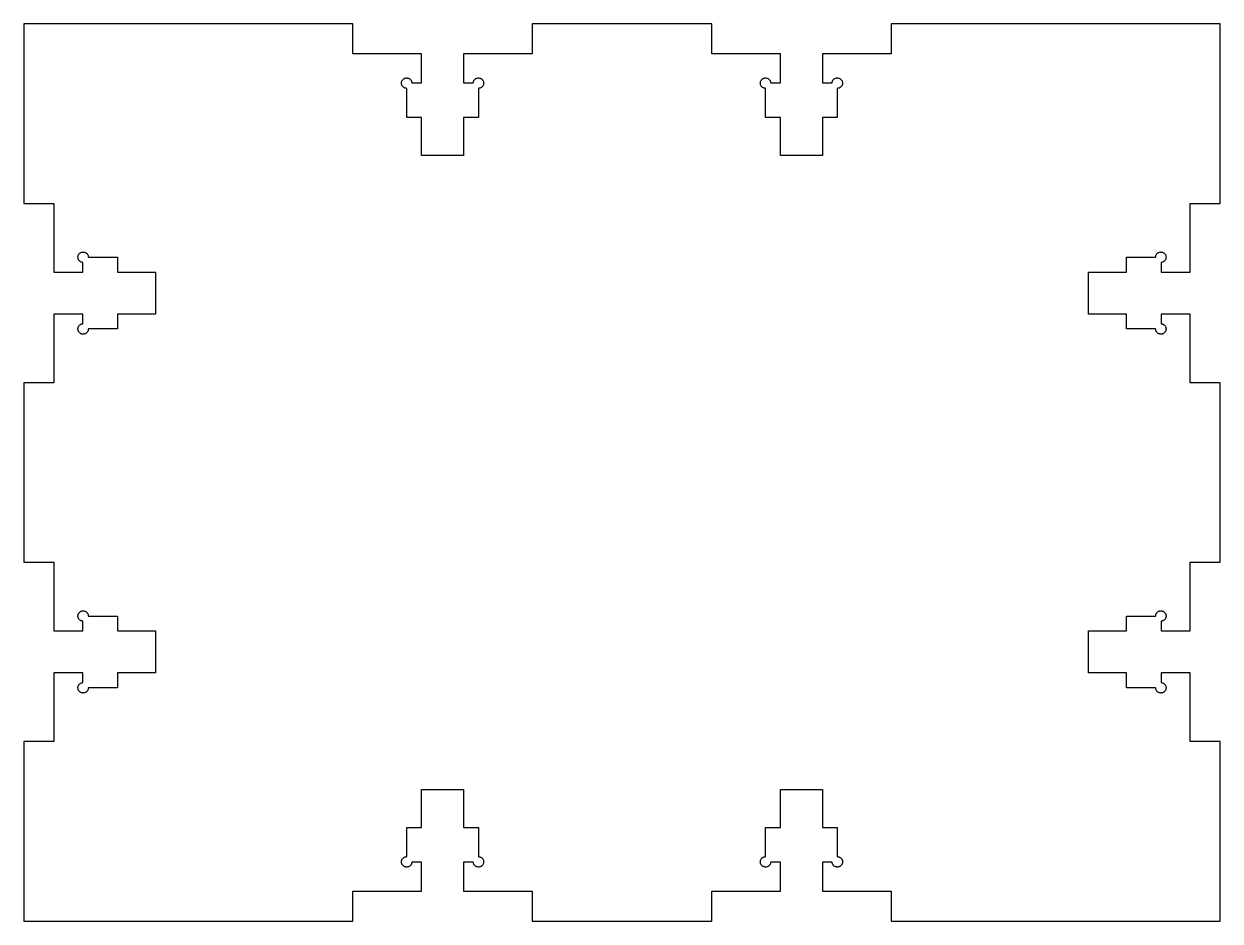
# Model space of a CAD drawing. Header units: metres. Extents: x -50 to 242, y -125 to 39.
# Drawn here: x -50 to 50, y -37.5 to 37.5 of the extents above; entities that cross this region are included whole.
import ezdxf

# ---------------------------------------------------------------- set-up
doc = ezdxf.new("R2010")
doc.units = ezdxf.units.M

msp = doc.modelspace()

# ---------------------------------------------------------------- linework, layer by layer
for p, q in [((-22.5, 37.5), (-50, 37.5)), ((-50, 37.5), (-50, 22.5)), ((-22.5, 35), (-22.5, 37.5)), ((7.5, 37.5), (-7.5, 37.5)), ((-7.5, 37.5), (-7.5, 35)), ((7.5, 35), (7.5, 37.5)), ((50, 37.5), (22.5, 37.5)), ((22.5, 37.5), (22.5, 35)), ((50, 22.5), (50, 37.5)), ((-16.75, 35), (-22.5, 35)), ((-16.75, 32.575), (-16.75, 35)), ((-7.5, 35), (-13.25, 35)), ((-13.25, 35), (-13.25, 32.575)), ((13.25, 35), (7.5, 35)), ((13.25, 32.575), (13.25, 35)), ((22.5, 35), (16.75, 35)), ((16.75, 35), (16.75, 32.575)), ((-18.435, 32.55), (-18.4333, 32.5879)), ((-18.4333, 32.5121), (-18.435, 32.55)), ((-18.4333, 32.5879), (-18.4284, 32.6255)), ((-18.4284, 32.4745), (-18.4333, 32.5121)), ((-18.4284, 32.6255), (-18.4202, 32.6626)), ((-18.4202, 32.4374), (-18.4284, 32.4745)), ((-18.4202, 32.6626), (-18.4088, 32.6988)), ((-18.4088, 32.4012), (-18.4202, 32.4374)), ((-18.4088, 32.6988), (-18.3942, 32.7338)), ((-18.3942, 32.3662), (-18.4088, 32.4012)), ((-18.3942, 32.7338), (-18.3767, 32.7675)), ((-18.3767, 32.3325), (-18.3942, 32.3662)), ((-18.3767, 32.7675), (-18.3563, 32.7995)), ((-18.3563, 32.3005), (-18.3767, 32.3325)), ((-18.3563, 32.7995), (-18.3332, 32.8296)), ((-18.3332, 32.2704), (-18.3563, 32.3005)), ((-18.3332, 32.8296), (-18.3076, 32.8576)), ((-18.3076, 32.2424), (-18.3332, 32.2704)), ((-18.3076, 32.8576), (-18.2796, 32.8832)), ((-18.2796, 32.2168), (-18.3076, 32.2424)), ((-18.2796, 32.8832), (-18.2495, 32.9063)), ((-18.2495, 32.1937), (-18.2796, 32.2168)), ((-18.2495, 32.9063), (-18.2175, 32.9267)), ((-18.2175, 32.1733), (-18.2495, 32.1937)), ((-18.2175, 32.9267), (-18.1838, 32.9442)), ((-18.1838, 32.1558), (-18.2175, 32.1733)), ((-18.1838, 32.9442), (-18.1488, 32.9588)), ((-18.1488, 32.1412), (-18.1838, 32.1558)), ((-18.1488, 32.9588), (-18.1126, 32.9702)), ((-18.1126, 32.1298), (-18.1488, 32.1412)), ((-18.1126, 32.9702), (-18.0755, 32.9784)), ((-18.0755, 32.1216), (-18.1126, 32.1298)), ((-18.0755, 32.9784), (-18.0379, 32.9833)), ((-18.0379, 32.1167), (-18.0755, 32.1216)), ((-18.0379, 32.9833), (-18, 32.985)), ((-18, 32.115), (-18.0379, 32.1167)), ((-18, 32.985), (-17.9621, 32.9833)), ((-18, 29.675), (-18, 32.115)), ((-17.9621, 32.9833), (-17.9245, 32.9784)), ((-17.9245, 32.9784), (-17.8874, 32.9702)), ((-17.8874, 32.9702), (-17.8512, 32.9588)), ((-17.8512, 32.9588), (-17.8161, 32.9442)), ((-17.8161, 32.9442), (-17.7825, 32.9267)), ((-17.7825, 32.9267), (-17.7505, 32.9063)), ((-17.7505, 32.9063), (-17.7204, 32.8832)), ((-17.7204, 32.8832), (-17.6924, 32.8576)), ((-17.6924, 32.8576), (-17.6668, 32.8296)), ((-17.6668, 32.8296), (-17.6437, 32.7995)), ((-17.6437, 32.7995), (-17.6233, 32.7675)), ((-17.6233, 32.7675), (-17.6057, 32.7338)), ((-17.6057, 32.7338), (-17.5912, 32.6988)), ((-17.5912, 32.6988), (-17.5798, 32.6626)), ((-17.5798, 32.6626), (-17.5716, 32.6255)), ((-17.5716, 32.6255), (-17.5661, 32.575)), ((-17.5661, 32.575), (-16.75, 32.575)), ((-13.25, 32.575), (-12.4339, 32.575)), ((-12.4339, 32.575), (-12.4284, 32.6255)), ((-12.4284, 32.6255), (-12.4202, 32.6626)), ((-12.4202, 32.6626), (-12.4088, 32.6988)), ((-12.4088, 32.6988), (-12.3943, 32.7338)), ((-12.3943, 32.7338), (-12.3767, 32.7675)), ((-12.3767, 32.7675), (-12.3563, 32.7995)), ((-12.3563, 32.7995), (-12.3332, 32.8296)), ((-12.3332, 32.8296), (-12.3076, 32.8576)), ((-12.3076, 32.8576), (-12.2796, 32.8832)), ((-12.2796, 32.8832), (-12.2495, 32.9063)), ((-12.2495, 32.9063), (-12.2175, 32.9267)), ((-12.2175, 32.9267), (-12.1839, 32.9442)), ((-12.1839, 32.9442), (-12.1488, 32.9588)), ((-12.1488, 32.9588), (-12.1126, 32.9702)), ((-12.1126, 32.9702), (-12.0755, 32.9784)), ((-12.0755, 32.9784), (-12.0379, 32.9833)), ((-12.0379, 32.9833), (-12, 32.985)), ((-12, 32.985), (-11.9621, 32.9833)), ((-11.9621, 32.1167), (-12, 32.115)), ((-12, 32.115), (-12, 29.675)), ((-11.9621, 32.9833), (-11.9245, 32.9784)), ((-11.9245, 32.1216), (-11.9621, 32.1167)), ((-11.9245, 32.9784), (-11.8874, 32.9702)), ((-11.8874, 32.1298), (-11.9245, 32.1216)), ((-11.8874, 32.9702), (-11.8512, 32.9588)), ((-11.8512, 32.1412), (-11.8874, 32.1298)), ((-11.8512, 32.9588), (-11.8162, 32.9442)), ((-11.8162, 32.1558), (-11.8512, 32.1412)), ((-11.8162, 32.9442), (-11.7825, 32.9267)), ((-11.7825, 32.1733), (-11.8162, 32.1558)), ((-11.7825, 32.9267), (-11.7505, 32.9063)), ((-11.7505, 32.1937), (-11.7825, 32.1733)), ((-11.7505, 32.9063), (-11.7204, 32.8832)), ((-11.7204, 32.2168), (-11.7505, 32.1937)), ((-11.7204, 32.8832), (-11.6924, 32.8576)), ((-11.6924, 32.2424), (-11.7204, 32.2168)), ((-11.6924, 32.8576), (-11.6668, 32.8296)), ((-11.6668, 32.2704), (-11.6924, 32.2424)), ((-11.6668, 32.8296), (-11.6437, 32.7995)), ((-11.6437, 32.3005), (-11.6668, 32.2704)), ((-11.6437, 32.7995), (-11.6233, 32.7675)), ((-11.6233, 32.3325), (-11.6437, 32.3005)), ((-11.6233, 32.7675), (-11.6058, 32.7338)), ((-11.6058, 32.3662), (-11.6233, 32.3325)), ((-11.6058, 32.7338), (-11.5912, 32.6988)), ((-11.5912, 32.4012), (-11.6058, 32.3662)), ((-11.5912, 32.6988), (-11.5798, 32.6626)), ((-11.5798, 32.4374), (-11.5912, 32.4012)), ((-11.5798, 32.6626), (-11.5716, 32.6255)), ((-11.5716, 32.4745), (-11.5798, 32.4374)), ((-11.5716, 32.6255), (-11.5667, 32.5879)), ((-11.5667, 32.5121), (-11.5716, 32.4745)), ((-11.5667, 32.5879), (-11.565, 32.55)), ((-11.565, 32.55), (-11.5667, 32.5121)), ((11.565, 32.55), (11.5667, 32.5879)), ((11.5667, 32.5121), (11.565, 32.55)), ((11.5667, 32.5879), (11.5716, 32.6255)), ((11.5716, 32.4745), (11.5667, 32.5121)), ((11.5716, 32.6255), (11.5798, 32.6626)), ((11.5798, 32.4374), (11.5716, 32.4745)), ((11.5798, 32.6626), (11.5912, 32.6988)), ((11.5912, 32.4012), (11.5798, 32.4374)), ((11.5912, 32.6988), (11.6058, 32.7338)), ((11.6058, 32.3662), (11.5912, 32.4012)), ((11.6058, 32.7338), (11.6233, 32.7675)), ((11.6233, 32.3325), (11.6058, 32.3662)), ((11.6233, 32.7675), (11.6437, 32.7995)), ((11.6437, 32.3005), (11.6233, 32.3325)), ((11.6437, 32.7995), (11.6668, 32.8296)), ((11.6668, 32.2704), (11.6437, 32.3005)), ((11.6668, 32.8296), (11.6924, 32.8576)), ((11.6924, 32.2424), (11.6668, 32.2704)), ((11.6924, 32.8576), (11.7204, 32.8832)), ((11.7204, 32.2168), (11.6924, 32.2424)), ((11.7204, 32.8832), (11.7505, 32.9063)), ((11.7505, 32.1937), (11.7204, 32.2168)), ((11.7505, 32.9063), (11.7825, 32.9267)), ((11.7825, 32.1733), (11.7505, 32.1937)), ((11.7825, 32.9267), (11.8162, 32.9442)), ((11.8162, 32.1558), (11.7825, 32.1733)), ((11.8162, 32.9442), (11.8512, 32.9588)), ((11.8512, 32.1412), (11.8162, 32.1558)), ((11.8512, 32.9588), (11.8874, 32.9702)), ((11.8874, 32.1298), (11.8512, 32.1412)), ((11.8874, 32.9702), (11.9245, 32.9784)), ((11.9245, 32.1216), (11.8874, 32.1298)), ((11.9245, 32.9784), (11.9621, 32.9833)), ((11.9621, 32.1167), (11.9245, 32.1216)), ((11.9621, 32.9833), (12, 32.985)), ((12, 32.115), (11.9621, 32.1167)), ((12, 32.985), (12.0379, 32.9833)), ((12, 29.675), (12, 32.115)), ((12.0379, 32.9833), (12.0755, 32.9784)), ((12.0755, 32.9784), (12.1126, 32.9702)), ((12.1126, 32.9702), (12.1488, 32.9588)), ((12.1488, 32.9588), (12.1839, 32.9442)), ((12.1839, 32.9442), (12.2175, 32.9267)), ((12.2175, 32.9267), (12.2495, 32.9063)), ((12.2495, 32.9063), (12.2796, 32.8832)), ((12.2796, 32.8832), (12.3076, 32.8576)), ((12.3076, 32.8576), (12.3332, 32.8296)), ((12.3332, 32.8296), (12.3563, 32.7995)), ((12.3563, 32.7995), (12.3767, 32.7675)), ((12.3767, 32.7675), (12.3943, 32.7338)), ((12.3943, 32.7338), (12.4088, 32.6988)), ((12.4088, 32.6988), (12.4202, 32.6626)), ((12.4202, 32.6626), (12.4284, 32.6255)), ((12.4284, 32.6255), (12.4339, 32.575)), ((12.4339, 32.575), (13.25, 32.575)), ((16.75, 32.575), (17.5661, 32.575)), ((17.5661, 32.575), (17.5716, 32.6255)), ((17.5716, 32.6255), (17.5798, 32.6626)), ((17.5798, 32.6626), (17.5912, 32.6988)), ((17.5912, 32.6988), (17.6057, 32.7338)), ((17.6057, 32.7338), (17.6233, 32.7675)), ((17.6233, 32.7675), (17.6437, 32.7995)), ((17.6437, 32.7995), (17.6668, 32.8296)), ((17.6668, 32.8296), (17.6924, 32.8576)), ((17.6924, 32.8576), (17.7204, 32.8832)), ((17.7204, 32.8832), (17.7505, 32.9063)), ((17.7505, 32.9063), (17.7825, 32.9267)), ((17.7825, 32.9267), (17.8161, 32.9442)), ((17.8161, 32.9442), (17.8512, 32.9588)), ((17.8512, 32.9588), (17.8874, 32.9702)), ((17.8874, 32.9702), (17.9245, 32.9784)), ((17.9245, 32.9784), (17.9621, 32.9833)), ((17.9621, 32.9833), (18, 32.985)), ((18, 32.985), (18.0379, 32.9833)), ((18.0379, 32.1167), (18, 32.115)), ((18, 32.115), (18, 29.675)), ((18.0379, 32.9833), (18.0755, 32.9784)), ((18.0755, 32.1216), (18.0379, 32.1167)), ((18.0755, 32.9784), (18.1126, 32.9702)), ((18.1126, 32.1298), (18.0755, 32.1216)), ((18.1126, 32.9702), (18.1488, 32.9588)), ((18.1488, 32.1412), (18.1126, 32.1298)), ((18.1488, 32.9588), (18.1838, 32.9442)), ((18.1838, 32.1558), (18.1488, 32.1412)), ((18.1838, 32.9442), (18.2175, 32.9267)), ((18.2175, 32.1733), (18.1838, 32.1558)), ((18.2175, 32.9267), (18.2495, 32.9063)), ((18.2495, 32.1937), (18.2175, 32.1733)), ((18.2495, 32.9063), (18.2796, 32.8832)), ((18.2796, 32.2168), (18.2495, 32.1937)), ((18.2796, 32.8832), (18.3076, 32.8576)), ((18.3076, 32.2424), (18.2796, 32.2168)), ((18.3076, 32.8576), (18.3332, 32.8296)), ((18.3332, 32.2704), (18.3076, 32.2424)), ((18.3332, 32.8296), (18.3563, 32.7995)), ((18.3563, 32.3005), (18.3332, 32.2704)), ((18.3563, 32.7995), (18.3767, 32.7675)), ((18.3767, 32.3325), (18.3563, 32.3005)), ((18.3767, 32.7675), (18.3942, 32.7338)), ((18.3942, 32.3662), (18.3767, 32.3325)), ((18.3942, 32.7338), (18.4088, 32.6988)), ((18.4088, 32.4012), (18.3942, 32.3662)), ((18.4088, 32.6988), (18.4202, 32.6626)), ((18.4202, 32.4374), (18.4088, 32.4012)), ((18.4202, 32.6626), (18.4284, 32.6255)), ((18.4284, 32.4745), (18.4202, 32.4374)), ((18.4284, 32.6255), (18.4333, 32.5879)), ((18.4333, 32.5121), (18.4284, 32.4745)), ((18.4333, 32.5879), (18.435, 32.55)), ((18.435, 32.55), (18.4333, 32.5121)), ((-16.75, 29.675), (-18, 29.675)), ((-16.75, 26.5), (-16.75, 29.675)), ((-12, 29.675), (-13.25, 29.675)), ((-13.25, 29.675), (-13.25, 26.5)), ((13.25, 29.675), (12, 29.675)), ((13.25, 26.5), (13.25, 29.675)), ((18, 29.675), (16.75, 29.675)), ((16.75, 29.675), (16.75, 26.5)), ((-13.25, 26.5), (-16.75, 26.5)), ((16.75, 26.5), (13.25, 26.5)), ((-50, 22.5), (-47.5, 22.5)), ((-47.5, 22.5), (-47.5, 16.75)), ((47.5, 16.75), (47.5, 22.5)), ((47.5, 22.5), (50, 22.5)), ((-45.485, 18), (-45.4834, 18.0379)), ((-45.4834, 17.9621), (-45.485, 18)), ((-45.4834, 18.0379), (-45.4784, 18.0755)), ((-45.4784, 18.0755), (-45.4702, 18.1126)), ((-45.4702, 18.1126), (-45.4588, 18.1488)), ((-45.4588, 18.1488), (-45.4442, 18.1838)), ((-45.4442, 18.1838), (-45.4267, 18.2175)), ((-45.4267, 18.2175), (-45.4063, 18.2495)), ((-45.4063, 18.2495), (-45.3832, 18.2796)), ((-45.3832, 18.2796), (-45.3576, 18.3076)), ((-45.3576, 18.3076), (-45.3296, 18.3332)), ((-45.3296, 18.3332), (-45.2995, 18.3563)), ((-45.2995, 18.3563), (-45.2675, 18.3767)), ((-45.2675, 18.3767), (-45.2338, 18.3942)), ((-45.2338, 18.3942), (-45.1988, 18.4088)), ((-45.1988, 18.4088), (-45.1626, 18.4202)), ((-45.1626, 18.4202), (-45.1255, 18.4284)), ((-45.1255, 18.4284), (-45.0879, 18.4333)), ((-45.0879, 18.4333), (-45.05, 18.435)), ((-45.05, 18.435), (-45.0121, 18.4333)), ((-45.0121, 18.4333), (-44.9745, 18.4284)), ((-44.9745, 18.4284), (-44.9374, 18.4202)), ((-44.9374, 18.4202), (-44.9012, 18.4088)), ((-44.9012, 18.4088), (-44.8662, 18.3942)), ((-44.8662, 18.3942), (-44.8325, 18.3767)), ((-44.8325, 18.3767), (-44.8005, 18.3563)), ((-44.8005, 18.3563), (-44.7704, 18.3332)), ((-44.7704, 18.3332), (-44.7424, 18.3076)), ((-44.7424, 18.3076), (-44.7168, 18.2796)), ((-44.7168, 18.2796), (-44.6937, 18.2495)), ((-44.6937, 18.2495), (-44.6733, 18.2175)), ((-44.6733, 18.2175), (-44.6558, 18.1838)), ((-44.6558, 18.1838), (-44.6413, 18.1488)), ((-44.6413, 18.1488), (-44.6299, 18.1126)), ((-44.6299, 18.1126), (-44.6216, 18.0755)), ((-44.6216, 18.0755), (-44.6167, 18.0379)), ((-44.6167, 18.0379), (-44.615, 18)), ((-44.615, 18), (-42.175, 18)), ((-42.175, 18), (-42.175, 16.75)), ((42.175, 16.75), (42.175, 18)), ((42.175, 18), (44.615, 18)), ((44.615, 18), (44.6167, 18.0379)), ((44.6167, 18.0379), (44.6216, 18.0755)), ((44.6216, 18.0755), (44.6298, 18.1126)), ((44.6298, 18.1126), (44.6412, 18.1488)), ((44.6412, 18.1488), (44.6558, 18.1838)), ((44.6558, 18.1838), (44.6733, 18.2175)), ((44.6733, 18.2175), (44.6937, 18.2495)), ((44.6937, 18.2495), (44.7168, 18.2796)), ((44.7168, 18.2796), (44.7424, 18.3076)), ((44.7424, 18.3076), (44.7704, 18.3332)), ((44.7704, 18.3332), (44.8005, 18.3563)), ((44.8005, 18.3563), (44.8325, 18.3767)), ((44.8325, 18.3767), (44.8662, 18.3942)), ((44.8662, 18.3942), (44.9012, 18.4088)), ((44.9012, 18.4088), (44.9374, 18.4202)), ((44.9374, 18.4202), (44.9745, 18.4284)), ((44.9745, 18.4284), (45.0121, 18.4333)), ((45.0121, 18.4333), (45.05, 18.435)), ((45.05, 18.435), (45.0879, 18.4333)), ((45.0879, 18.4333), (45.1255, 18.4284)), ((45.1255, 18.4284), (45.1626, 18.4202)), ((45.1626, 18.4202), (45.1988, 18.4088)), ((45.1988, 18.4088), (45.2338, 18.3942)), ((45.2338, 18.3942), (45.2675, 18.3767)), ((45.2675, 18.3767), (45.2995, 18.3563)), ((45.2995, 18.3563), (45.3296, 18.3332)), ((45.3296, 18.3332), (45.3576, 18.3076)), ((45.3576, 18.3076), (45.3832, 18.2796)), ((45.3832, 18.2796), (45.4063, 18.2495)), ((45.4063, 18.2495), (45.4267, 18.2175)), ((45.4267, 18.2175), (45.4442, 18.1838)), ((45.4442, 18.1838), (45.4588, 18.1488)), ((45.4588, 18.1488), (45.4702, 18.1126)), ((45.4702, 18.1126), (45.4784, 18.0755)), ((45.4784, 18.0755), (45.4833, 18.0379)), ((45.4833, 18.0379), (45.485, 18)), ((45.485, 18), (45.4833, 17.9621)), ((-45.4784, 17.9245), (-45.4834, 17.9621)), ((-45.4702, 17.8874), (-45.4784, 17.9245)), ((-45.4588, 17.8512), (-45.4702, 17.8874)), ((-45.4442, 17.8161), (-45.4588, 17.8512)), ((-45.4267, 17.7825), (-45.4442, 17.8161)), ((-45.4063, 17.7505), (-45.4267, 17.7825)), ((-45.3832, 17.7204), (-45.4063, 17.7505)), ((-45.3576, 17.6924), (-45.3832, 17.7204)), ((-45.3296, 17.6668), (-45.3576, 17.6924)), ((-45.2995, 17.6437), (-45.3296, 17.6668)), ((-45.2675, 17.6233), (-45.2995, 17.6437)), ((-45.2338, 17.6057), (-45.2675, 17.6233)), ((-45.1988, 17.5912), (-45.2338, 17.6057)), ((-45.1626, 17.5798), (-45.1988, 17.5912)), ((-45.1255, 17.5716), (-45.1626, 17.5798)), ((-45.075, 17.5661), (-45.1255, 17.5716)), ((-45.075, 16.75), (-45.075, 17.5661)), ((45.1255, 17.5716), (45.075, 17.5661)), ((45.075, 17.5661), (45.075, 16.75)), ((45.1626, 17.5798), (45.1255, 17.5716)), ((45.1988, 17.5912), (45.1626, 17.5798)), ((45.2338, 17.6057), (45.1988, 17.5912)), ((45.2675, 17.6233), (45.2338, 17.6057)), ((45.2995, 17.6437), (45.2675, 17.6233)), ((45.3296, 17.6668), (45.2995, 17.6437)), ((45.3576, 17.6924), (45.3296, 17.6668)), ((45.3832, 17.7204), (45.3576, 17.6924)), ((45.4063, 17.7505), (45.3832, 17.7204)), ((45.4267, 17.7825), (45.4063, 17.7505)), ((45.4442, 17.8161), (45.4267, 17.7825)), ((45.4588, 17.8512), (45.4442, 17.8161)), ((45.4702, 17.8874), (45.4588, 17.8512)), ((45.4784, 17.9245), (45.4702, 17.8874)), ((45.4833, 17.9621), (45.4784, 17.9245)), ((-47.5, 16.75), (-45.075, 16.75)), ((-42.175, 16.75), (-39, 16.75)), ((-39, 16.75), (-39, 13.25)), ((39, 13.25), (39, 16.75)), ((39, 16.75), (42.175, 16.75)), ((45.075, 16.75), (47.5, 16.75)), ((-45.075, 13.25), (-47.5, 13.25)), ((-47.5, 13.25), (-47.5, 7.5)), ((-45.075, 12.4339), (-45.075, 13.25)), ((-39, 13.25), (-42.175, 13.25)), ((-42.175, 13.25), (-42.175, 12)), ((42.175, 13.25), (39, 13.25)), ((42.175, 12), (42.175, 13.25)), ((47.5, 13.25), (45.075, 13.25)), ((45.075, 13.25), (45.075, 12.4339)), ((47.5, 7.5), (47.5, 13.25)), ((-45.485, 12), (-45.4834, 12.0379)), ((-45.4834, 11.9621), (-45.485, 12)), ((-45.4834, 12.0379), (-45.4784, 12.0755)), ((-45.4784, 12.0755), (-45.4702, 12.1126)), ((-45.4702, 12.1126), (-45.4588, 12.1488)), ((-45.4588, 12.1488), (-45.4442, 12.1839)), ((-45.4442, 12.1839), (-45.4267, 12.2175)), ((-45.4267, 12.2175), (-45.4063, 12.2495)), ((-45.4063, 12.2495), (-45.3832, 12.2796)), ((-45.3832, 12.2796), (-45.3576, 12.3076)), ((-45.3576, 12.3076), (-45.3296, 12.3332)), ((-45.3296, 12.3332), (-45.2995, 12.3563)), ((-45.2995, 12.3563), (-45.2675, 12.3767)), ((-45.2675, 12.3767), (-45.2338, 12.3943)), ((-45.2338, 12.3943), (-45.1988, 12.4088)), ((-45.1988, 12.4088), (-45.1626, 12.4202)), ((-45.1626, 12.4202), (-45.1255, 12.4284)), ((-45.1255, 12.4284), (-45.075, 12.4339)), ((-44.615, 12), (-44.6167, 11.9621)), ((-42.175, 12), (-44.615, 12)), ((44.615, 12), (42.175, 12)), ((44.6167, 11.9621), (44.615, 12)), ((45.075, 12.4339), (45.1255, 12.4284)), ((45.1255, 12.4284), (45.1626, 12.4202)), ((45.1626, 12.4202), (45.1988, 12.4088)), ((45.1988, 12.4088), (45.2338, 12.3943)), ((45.2338, 12.3943), (45.2675, 12.3767)), ((45.2675, 12.3767), (45.2995, 12.3563)), ((45.2995, 12.3563), (45.3296, 12.3332)), ((45.3296, 12.3332), (45.3576, 12.3076)), ((45.3576, 12.3076), (45.3832, 12.2796)), ((45.3832, 12.2796), (45.4063, 12.2495)), ((45.4063, 12.2495), (45.4267, 12.2175)), ((45.4267, 12.2175), (45.4442, 12.1839)), ((45.4442, 12.1839), (45.4588, 12.1488)), ((45.4588, 12.1488), (45.4702, 12.1126)), ((45.4702, 12.1126), (45.4784, 12.0755)), ((45.4784, 12.0755), (45.4833, 12.0379)), ((45.4833, 12.0379), (45.485, 12)), ((45.485, 12), (45.4833, 11.9621)), ((-45.4784, 11.9245), (-45.4834, 11.9621)), ((-45.4702, 11.8874), (-45.4784, 11.9245)), ((-45.4588, 11.8512), (-45.4702, 11.8874)), ((-45.4442, 11.8162), (-45.4588, 11.8512)), ((-45.4267, 11.7825), (-45.4442, 11.8162)), ((-45.4063, 11.7505), (-45.4267, 11.7825)), ((-45.3832, 11.7204), (-45.4063, 11.7505)), ((-45.3576, 11.6924), (-45.3832, 11.7204)), ((-45.3296, 11.6668), (-45.3576, 11.6924)), ((-45.2995, 11.6437), (-45.3296, 11.6668)), ((-45.2675, 11.6233), (-45.2995, 11.6437)), ((-45.2338, 11.6058), (-45.2675, 11.6233)), ((-45.1988, 11.5912), (-45.2338, 11.6058)), ((-45.1626, 11.5798), (-45.1988, 11.5912)), ((-45.1255, 11.5716), (-45.1626, 11.5798)), ((-45.0879, 11.5667), (-45.1255, 11.5716)), ((-45.05, 11.565), (-45.0879, 11.5667)), ((-45.0121, 11.5667), (-45.05, 11.565)), ((-44.9745, 11.5716), (-45.0121, 11.5667)), ((-44.9374, 11.5798), (-44.9745, 11.5716)), ((-44.9012, 11.5912), (-44.9374, 11.5798)), ((-44.8662, 11.6058), (-44.9012, 11.5912)), ((-44.8325, 11.6233), (-44.8662, 11.6058)), ((-44.8005, 11.6437), (-44.8325, 11.6233)), ((-44.7704, 11.6668), (-44.8005, 11.6437)), ((-44.7424, 11.6924), (-44.7704, 11.6668)), ((-44.7168, 11.7204), (-44.7424, 11.6924)), ((-44.6937, 11.7505), (-44.7168, 11.7204)), ((-44.6733, 11.7825), (-44.6937, 11.7505)), ((-44.6558, 11.8162), (-44.6733, 11.7825)), ((-44.6413, 11.8512), (-44.6558, 11.8162)), ((-44.6299, 11.8874), (-44.6413, 11.8512)), ((-44.6216, 11.9245), (-44.6299, 11.8874)), ((-44.6167, 11.9621), (-44.6216, 11.9245)), ((44.6216, 11.9245), (44.6167, 11.9621)), ((44.6298, 11.8874), (44.6216, 11.9245)), ((44.6412, 11.8512), (44.6298, 11.8874)), ((44.6558, 11.8162), (44.6412, 11.8512)), ((44.6733, 11.7825), (44.6558, 11.8162)), ((44.6937, 11.7505), (44.6733, 11.7825)), ((44.7168, 11.7204), (44.6937, 11.7505)), ((44.7424, 11.6924), (44.7168, 11.7204)), ((44.7704, 11.6668), (44.7424, 11.6924)), ((44.8005, 11.6437), (44.7704, 11.6668)), ((44.8325, 11.6233), (44.8005, 11.6437)), ((44.8662, 11.6058), (44.8325, 11.6233)), ((44.9012, 11.5912), (44.8662, 11.6058)), ((44.9374, 11.5798), (44.9012, 11.5912)), ((44.9745, 11.5716), (44.9374, 11.5798)), ((45.0121, 11.5667), (44.9745, 11.5716)), ((45.05, 11.565), (45.0121, 11.5667)), ((45.0879, 11.5667), (45.05, 11.565)), ((45.1255, 11.5716), (45.0879, 11.5667)), ((45.1626, 11.5798), (45.1255, 11.5716)), ((45.1988, 11.5912), (45.1626, 11.5798)), ((45.2338, 11.6058), (45.1988, 11.5912)), ((45.2675, 11.6233), (45.2338, 11.6058)), ((45.2995, 11.6437), (45.2675, 11.6233)), ((45.3296, 11.6668), (45.2995, 11.6437)), ((45.3576, 11.6924), (45.3296, 11.6668)), ((45.3832, 11.7204), (45.3576, 11.6924)), ((45.4063, 11.7505), (45.3832, 11.7204)), ((45.4267, 11.7825), (45.4063, 11.7505)), ((45.4442, 11.8162), (45.4267, 11.7825)), ((45.4588, 11.8512), (45.4442, 11.8162)), ((45.4702, 11.8874), (45.4588, 11.8512)), ((45.4784, 11.9245), (45.4702, 11.8874)), ((45.4833, 11.9621), (45.4784, 11.9245)), ((-47.5, 7.5), (-50, 7.5)), ((-50, 7.5), (-50, -7.5)), ((50, 7.5), (47.5, 7.5)), ((50, -7.5), (50, 7.5)), ((-50, -7.5), (-47.5, -7.5)), ((-47.5, -7.5), (-47.5, -13.25)), ((47.5, -13.25), (47.5, -7.5)), ((47.5, -7.5), (50, -7.5)), ((-45.485, -12), (-45.4834, -11.9621)), ((-45.4834, -12.0379), (-45.485, -12)), ((-45.4834, -11.9621), (-45.4784, -11.9245)), ((-45.4784, -11.9245), (-45.4702, -11.8874)), ((-45.4702, -11.8874), (-45.4588, -11.8512)), ((-45.4588, -11.8512), (-45.4442, -11.8162)), ((-45.4442, -11.8162), (-45.4267, -11.7825)), ((-45.4267, -11.7825), (-45.4063, -11.7505)), ((-45.4063, -11.7505), (-45.3832, -11.7204)), ((-45.3832, -11.7204), (-45.3576, -11.6924)), ((-45.3576, -11.6924), (-45.3296, -11.6668)), ((-45.3296, -11.6668), (-45.2995, -11.6437)), ((-45.2995, -11.6437), (-45.2675, -11.6233)), ((-45.2675, -11.6233), (-45.2338, -11.6058)), ((-45.2338, -11.6058), (-45.1988, -11.5912)), ((-45.1988, -11.5912), (-45.1626, -11.5798)), ((-45.1626, -11.5798), (-45.1255, -11.5716)), ((-45.1255, -11.5716), (-45.0879, -11.5667)), ((-45.0879, -11.5667), (-45.05, -11.565)), ((-45.05, -11.565), (-45.0121, -11.5667)), ((-45.0121, -11.5667), (-44.9745, -11.5716)), ((-44.9745, -11.5716), (-44.9374, -11.5798)), ((-44.9374, -11.5798), (-44.9012, -11.5912)), ((-44.9012, -11.5912), (-44.8662, -11.6058)), ((-44.8662, -11.6058), (-44.8325, -11.6233)), ((-44.8325, -11.6233), (-44.8005, -11.6437)), ((-44.8005, -11.6437), (-44.7704, -11.6668)), ((-44.7704, -11.6668), (-44.7424, -11.6924)), ((-44.7424, -11.6924), (-44.7168, -11.7204)), ((-44.7168, -11.7204), (-44.6937, -11.7505)), ((-44.6937, -11.7505), (-44.6733, -11.7825)), ((-44.6733, -11.7825), (-44.6558, -11.8162)), ((-44.6558, -11.8162), (-44.6413, -11.8512)), ((-44.6413, -11.8512), (-44.6299, -11.8874)), ((-44.6299, -11.8874), (-44.6216, -11.9245)), ((-44.6216, -11.9245), (-44.6167, -11.9621)), ((-44.6167, -11.9621), (-44.615, -12)), ((-44.615, -12), (-42.175, -12)), ((-42.175, -12), (-42.175, -13.25)), ((42.175, -13.25), (42.175, -12)), ((42.175, -12), (44.615, -12)), ((44.615, -12), (44.6167, -11.9621)), ((44.6167, -11.9621), (44.6216, -11.9245)), ((44.6216, -11.9245), (44.6298, -11.8874)), ((44.6298, -11.8874), (44.6412, -11.8512)), ((44.6412, -11.8512), (44.6558, -11.8162)), ((44.6558, -11.8162), (44.6733, -11.7825)), ((44.6733, -11.7825), (44.6937, -11.7505)), ((44.6937, -11.7505), (44.7168, -11.7204)), ((44.7168, -11.7204), (44.7424, -11.6924)), ((44.7424, -11.6924), (44.7704, -11.6668)), ((44.7704, -11.6668), (44.8005, -11.6437)), ((44.8005, -11.6437), (44.8325, -11.6233)), ((44.8325, -11.6233), (44.8662, -11.6058)), ((44.8662, -11.6058), (44.9012, -11.5912)), ((44.9012, -11.5912), (44.9374, -11.5798)), ((44.9374, -11.5798), (44.9745, -11.5716)), ((44.9745, -11.5716), (45.0121, -11.5667)), ((45.0121, -11.5667), (45.05, -11.565)), ((45.05, -11.565), (45.0879, -11.5667)), ((45.0879, -11.5667), (45.1255, -11.5716)), ((45.1255, -11.5716), (45.1626, -11.5798)), ((45.1626, -11.5798), (45.1988, -11.5912)), ((45.1988, -11.5912), (45.2338, -11.6058)), ((45.2338, -11.6058), (45.2675, -11.6233)), ((45.2675, -11.6233), (45.2995, -11.6437)), ((45.2995, -11.6437), (45.3296, -11.6668)), ((45.3296, -11.6668), (45.3576, -11.6924)), ((45.3576, -11.6924), (45.3832, -11.7204)), ((45.3832, -11.7204), (45.4063, -11.7505)), ((45.4063, -11.7505), (45.4267, -11.7825)), ((45.4267, -11.7825), (45.4442, -11.8162)), ((45.4442, -11.8162), (45.4588, -11.8512)), ((45.4588, -11.8512), (45.4702, -11.8874)), ((45.4702, -11.8874), (45.4784, -11.9245)), ((45.4784, -11.9245), (45.4833, -11.9621)), ((45.4833, -11.9621), (45.485, -12)), ((45.485, -12), (45.4833, -12.0379)), ((-45.4784, -12.0755), (-45.4834, -12.0379)), ((-45.4702, -12.1126), (-45.4784, -12.0755)), ((-45.4588, -12.1488), (-45.4702, -12.1126)), ((-45.4442, -12.1839), (-45.4588, -12.1488)), ((-45.4267, -12.2175), (-45.4442, -12.1839)), ((-45.4063, -12.2495), (-45.4267, -12.2175)), ((-45.3832, -12.2796), (-45.4063, -12.2495)), ((-45.3576, -12.3076), (-45.3832, -12.2796)), ((-45.3296, -12.3332), (-45.3576, -12.3076)), ((-45.2995, -12.3563), (-45.3296, -12.3332)), ((-45.2675, -12.3767), (-45.2995, -12.3563)), ((-45.2338, -12.3943), (-45.2675, -12.3767)), ((-45.1988, -12.4088), (-45.2338, -12.3943)), ((-45.1626, -12.4202), (-45.1988, -12.4088)), ((-45.1255, -12.4284), (-45.1626, -12.4202)), ((-45.075, -12.4339), (-45.1255, -12.4284)), ((-45.075, -13.25), (-45.075, -12.4339)), ((45.1255, -12.4284), (45.075, -12.4339)), ((45.075, -12.4339), (45.075, -13.25)), ((45.1626, -12.4202), (45.1255, -12.4284)), ((45.1988, -12.4088), (45.1626, -12.4202)), ((45.2338, -12.3943), (45.1988, -12.4088)), ((45.2675, -12.3767), (45.2338, -12.3943)), ((45.2995, -12.3563), (45.2675, -12.3767)), ((45.3296, -12.3332), (45.2995, -12.3563)), ((45.3576, -12.3076), (45.3296, -12.3332)), ((45.3832, -12.2796), (45.3576, -12.3076)), ((45.4063, -12.2495), (45.3832, -12.2796)), ((45.4267, -12.2175), (45.4063, -12.2495)), ((45.4442, -12.1839), (45.4267, -12.2175)), ((45.4588, -12.1488), (45.4442, -12.1839)), ((45.4702, -12.1126), (45.4588, -12.1488)), ((45.4784, -12.0755), (45.4702, -12.1126)), ((45.4833, -12.0379), (45.4784, -12.0755)), ((-47.5, -13.25), (-45.075, -13.25)), ((-42.175, -13.25), (-39, -13.25)), ((-39, -13.25), (-39, -16.75)), ((39, -16.75), (39, -13.25)), ((39, -13.25), (42.175, -13.25)), ((45.075, -13.25), (47.5, -13.25)), ((-45.075, -16.75), (-47.5, -16.75)), ((-47.5, -16.75), (-47.5, -22.5)), ((-45.075, -17.5661), (-45.075, -16.75)), ((-39, -16.75), (-42.175, -16.75)), ((-42.175, -16.75), (-42.175, -18)), ((42.175, -16.75), (39, -16.75)), ((42.175, -18), (42.175, -16.75)), ((47.5, -16.75), (45.075, -16.75)), ((45.075, -16.75), (45.075, -17.5661)), ((47.5, -22.5), (47.5, -16.75)), ((-45.485, -18), (-45.4834, -17.9621)), ((-45.4834, -18.0379), (-45.485, -18)), ((-45.4834, -17.9621), (-45.4784, -17.9245)), ((-45.4784, -17.9245), (-45.4702, -17.8874)), ((-45.4702, -17.8874), (-45.4588, -17.8512)), ((-45.4588, -17.8512), (-45.4442, -17.8161)), ((-45.4442, -17.8161), (-45.4267, -17.7825)), ((-45.4267, -17.7825), (-45.4063, -17.7505)), ((-45.4063, -17.7505), (-45.3832, -17.7204)), ((-45.3832, -17.7204), (-45.3576, -17.6924)), ((-45.3576, -17.6924), (-45.3296, -17.6668)), ((-45.3296, -17.6668), (-45.2995, -17.6437)), ((-45.2995, -17.6437), (-45.2675, -17.6233)), ((-45.2675, -17.6233), (-45.2338, -17.6057)), ((-45.2338, -17.6057), (-45.1988, -17.5912)), ((-45.1988, -17.5912), (-45.1626, -17.5798)), ((-45.1626, -17.5798), (-45.1255, -17.5716)), ((-45.1255, -17.5716), (-45.075, -17.5661)), ((-44.615, -18), (-44.6167, -18.0379)), ((-42.175, -18), (-44.615, -18)), ((44.615, -18), (42.175, -18)), ((44.6167, -18.0379), (44.615, -18)), ((45.075, -17.5661), (45.1255, -17.5716)), ((45.1255, -17.5716), (45.1626, -17.5798)), ((45.1626, -17.5798), (45.1988, -17.5912)), ((45.1988, -17.5912), (45.2338, -17.6057)), ((45.2338, -17.6057), (45.2675, -17.6233)), ((45.2675, -17.6233), (45.2995, -17.6437)), ((45.2995, -17.6437), (45.3296, -17.6668)), ((45.3296, -17.6668), (45.3576, -17.6924)), ((45.3576, -17.6924), (45.3832, -17.7204)), ((45.3832, -17.7204), (45.4063, -17.7505)), ((45.4063, -17.7505), (45.4267, -17.7825)), ((45.4267, -17.7825), (45.4442, -17.8161)), ((45.4442, -17.8161), (45.4588, -17.8512)), ((45.4588, -17.8512), (45.4702, -17.8874)), ((45.4702, -17.8874), (45.4784, -17.9245)), ((45.4784, -17.9245), (45.4833, -17.9621)), ((45.4833, -17.9621), (45.485, -18)), ((45.485, -18), (45.4833, -18.0379)), ((-45.4784, -18.0755), (-45.4834, -18.0379)), ((-45.4702, -18.1126), (-45.4784, -18.0755)), ((-45.4588, -18.1488), (-45.4702, -18.1126)), ((-45.4442, -18.1838), (-45.4588, -18.1488)), ((-45.4267, -18.2175), (-45.4442, -18.1838)), ((-45.4063, -18.2495), (-45.4267, -18.2175)), ((-45.3832, -18.2796), (-45.4063, -18.2495)), ((-45.3576, -18.3076), (-45.3832, -18.2796)), ((-45.3296, -18.3332), (-45.3576, -18.3076)), ((-45.2995, -18.3563), (-45.3296, -18.3332)), ((-45.2675, -18.3767), (-45.2995, -18.3563)), ((-45.2338, -18.3942), (-45.2675, -18.3767)), ((-45.1988, -18.4088), (-45.2338, -18.3942)), ((-45.1626, -18.4202), (-45.1988, -18.4088)), ((-45.1255, -18.4284), (-45.1626, -18.4202)), ((-45.0879, -18.4333), (-45.1255, -18.4284)), ((-45.05, -18.435), (-45.0879, -18.4333)), ((-45.0121, -18.4333), (-45.05, -18.435)), ((-44.9745, -18.4284), (-45.0121, -18.4333)), ((-44.9374, -18.4202), (-44.9745, -18.4284)), ((-44.9012, -18.4088), (-44.9374, -18.4202)), ((-44.8662, -18.3942), (-44.9012, -18.4088)), ((-44.8325, -18.3767), (-44.8662, -18.3942)), ((-44.8005, -18.3563), (-44.8325, -18.3767)), ((-44.7704, -18.3332), (-44.8005, -18.3563)), ((-44.7424, -18.3076), (-44.7704, -18.3332)), ((-44.7168, -18.2796), (-44.7424, -18.3076)), ((-44.6937, -18.2495), (-44.7168, -18.2796)), ((-44.6733, -18.2175), (-44.6937, -18.2495)), ((-44.6558, -18.1838), (-44.6733, -18.2175)), ((-44.6413, -18.1488), (-44.6558, -18.1838)), ((-44.6299, -18.1126), (-44.6413, -18.1488)), ((-44.6216, -18.0755), (-44.6299, -18.1126)), ((-44.6167, -18.0379), (-44.6216, -18.0755)), ((44.6216, -18.0755), (44.6167, -18.0379)), ((44.6298, -18.1126), (44.6216, -18.0755)), ((44.6412, -18.1488), (44.6298, -18.1126)), ((44.6558, -18.1838), (44.6412, -18.1488)), ((44.6733, -18.2175), (44.6558, -18.1838)), ((44.6937, -18.2495), (44.6733, -18.2175)), ((44.7168, -18.2796), (44.6937, -18.2495)), ((44.7424, -18.3076), (44.7168, -18.2796)), ((44.7704, -18.3332), (44.7424, -18.3076)), ((44.8005, -18.3563), (44.7704, -18.3332)), ((44.8325, -18.3767), (44.8005, -18.3563)), ((44.8662, -18.3942), (44.8325, -18.3767)), ((44.9012, -18.4088), (44.8662, -18.3942)), ((44.9374, -18.4202), (44.9012, -18.4088)), ((44.9745, -18.4284), (44.9374, -18.4202)), ((45.0121, -18.4333), (44.9745, -18.4284)), ((45.05, -18.435), (45.0121, -18.4333)), ((45.0879, -18.4333), (45.05, -18.435)), ((45.1255, -18.4284), (45.0879, -18.4333)), ((45.1626, -18.4202), (45.1255, -18.4284)), ((45.1988, -18.4088), (45.1626, -18.4202)), ((45.2338, -18.3942), (45.1988, -18.4088)), ((45.2675, -18.3767), (45.2338, -18.3942)), ((45.2995, -18.3563), (45.2675, -18.3767)), ((45.3296, -18.3332), (45.2995, -18.3563)), ((45.3576, -18.3076), (45.3296, -18.3332)), ((45.3832, -18.2796), (45.3576, -18.3076)), ((45.4063, -18.2495), (45.3832, -18.2796)), ((45.4267, -18.2175), (45.4063, -18.2495)), ((45.4442, -18.1838), (45.4267, -18.2175)), ((45.4588, -18.1488), (45.4442, -18.1838)), ((45.4702, -18.1126), (45.4588, -18.1488)), ((45.4784, -18.0755), (45.4702, -18.1126)), ((45.4833, -18.0379), (45.4784, -18.0755)), ((-47.5, -22.5), (-50, -22.5)), ((-50, -22.5), (-50, -37.5)), ((50, -22.5), (47.5, -22.5)), ((50, -37.5), (50, -22.5)), ((-16.75, -29.675), (-16.75, -26.5)), ((-16.75, -26.5), (-13.25, -26.5)), ((-13.25, -26.5), (-13.25, -29.675)), ((13.25, -29.675), (13.25, -26.5)), ((13.25, -26.5), (16.75, -26.5)), ((16.75, -26.5), (16.75, -29.675)), ((-18, -32.115), (-18, -29.675)), ((-18, -29.675), (-16.75, -29.675)), ((-13.25, -29.675), (-12, -29.675)), ((-12, -29.675), (-12, -32.115)), ((12, -32.115), (12, -29.675)), ((12, -29.675), (13.25, -29.675)), ((16.75, -29.675), (18, -29.675)), ((18, -29.675), (18, -32.115)), ((-18.435, -32.55), (-18.4333, -32.5121)), ((-18.4333, -32.5879), (-18.435, -32.55)), ((-18.4333, -32.5121), (-18.4284, -32.4745)), ((-18.4284, -32.6255), (-18.4333, -32.5879)), ((-18.4284, -32.4745), (-18.4202, -32.4374)), ((-18.4202, -32.6626), (-18.4284, -32.6255)), ((-18.4202, -32.4374), (-18.4088, -32.4012)), ((-18.4088, -32.6988), (-18.4202, -32.6626)), ((-18.4088, -32.4012), (-18.3942, -32.3661)), ((-18.3942, -32.7338), (-18.4088, -32.6988)), ((-18.3942, -32.3661), (-18.3767, -32.3325)), ((-18.3767, -32.7675), (-18.3942, -32.7338)), ((-18.3767, -32.3325), (-18.3563, -32.3005)), ((-18.3563, -32.7995), (-18.3767, -32.7675)), ((-18.3563, -32.3005), (-18.3332, -32.2704)), ((-18.3332, -32.8296), (-18.3563, -32.7995)), ((-18.3332, -32.2704), (-18.3076, -32.2424)), ((-18.3076, -32.8576), (-18.3332, -32.8296)), ((-18.3076, -32.2424), (-18.2796, -32.2168)), ((-18.2796, -32.8832), (-18.3076, -32.8576)), ((-18.2796, -32.2168), (-18.2495, -32.1937)), ((-18.2495, -32.9063), (-18.2796, -32.8832)), ((-18.2495, -32.1937), (-18.2175, -32.1733)), ((-18.2175, -32.9267), (-18.2495, -32.9063)), ((-18.2175, -32.1733), (-18.1838, -32.1557)), ((-18.1838, -32.9442), (-18.2175, -32.9267)), ((-18.1838, -32.1557), (-18.1488, -32.1412)), ((-18.1488, -32.9587), (-18.1838, -32.9442)), ((-18.1488, -32.1412), (-18.1126, -32.1298)), ((-18.1126, -32.9702), (-18.1488, -32.9587)), ((-18.1126, -32.1298), (-18.0755, -32.1216)), ((-18.0755, -32.9784), (-18.1126, -32.9702)), ((-18.0755, -32.1216), (-18.0379, -32.1167)), ((-18.0379, -32.9833), (-18.0755, -32.9784)), ((-18.0379, -32.1167), (-18, -32.115)), ((-18, -32.985), (-18.0379, -32.9833)), ((-17.9621, -32.9833), (-18, -32.985)), ((-17.9245, -32.9784), (-17.9621, -32.9833)), ((-17.8874, -32.9702), (-17.9245, -32.9784)), ((-17.8512, -32.9587), (-17.8874, -32.9702)), ((-17.8161, -32.9442), (-17.8512, -32.9587)), ((-17.7825, -32.9267), (-17.8161, -32.9442)), ((-17.7505, -32.9063), (-17.7825, -32.9267)), ((-17.7204, -32.8832), (-17.7505, -32.9063)), ((-17.6924, -32.8576), (-17.7204, -32.8832)), ((-17.6668, -32.8296), (-17.6924, -32.8576)), ((-17.6437, -32.7995), (-17.6668, -32.8296)), ((-17.6233, -32.7675), (-17.6437, -32.7995)), ((-17.6057, -32.7338), (-17.6233, -32.7675)), ((-17.5912, -32.6988), (-17.6057, -32.7338)), ((-17.5798, -32.6626), (-17.5912, -32.6988)), ((-17.5716, -32.6255), (-17.5798, -32.6626)), ((-17.5661, -32.575), (-17.5716, -32.6255)), ((-16.75, -32.575), (-17.5661, -32.575)), ((-16.75, -35), (-16.75, -32.575)), ((-12.4339, -32.575), (-13.25, -32.575)), ((-13.25, -32.575), (-13.25, -35)), ((-12.4284, -32.6255), (-12.4339, -32.575)), ((-12.4202, -32.6626), (-12.4284, -32.6255)), ((-12.4088, -32.6988), (-12.4202, -32.6626)), ((-12.3943, -32.7338), (-12.4088, -32.6988)), ((-12.3767, -32.7675), (-12.3943, -32.7338)), ((-12.3563, -32.7995), (-12.3767, -32.7675)), ((-12.3332, -32.8296), (-12.3563, -32.7995)), ((-12.3076, -32.8576), (-12.3332, -32.8296)), ((-12.2796, -32.8832), (-12.3076, -32.8576)), ((-12.2495, -32.9063), (-12.2796, -32.8832)), ((-12.2175, -32.9267), (-12.2495, -32.9063)), ((-12.1839, -32.9442), (-12.2175, -32.9267)), ((-12.1488, -32.9587), (-12.1839, -32.9442)), ((-12.1126, -32.9702), (-12.1488, -32.9587)), ((-12.0755, -32.9784), (-12.1126, -32.9702)), ((-12.0379, -32.9833), (-12.0755, -32.9784)), ((-12, -32.985), (-12.0379, -32.9833)), ((-12, -32.115), (-11.9621, -32.1167)), ((-11.9621, -32.9833), (-12, -32.985)), ((-11.9621, -32.1167), (-11.9245, -32.1216)), ((-11.9245, -32.9784), (-11.9621, -32.9833)), ((-11.9245, -32.1216), (-11.8874, -32.1298)), ((-11.8874, -32.9702), (-11.9245, -32.9784)), ((-11.8874, -32.1298), (-11.8512, -32.1412)), ((-11.8512, -32.9587), (-11.8874, -32.9702)), ((-11.8512, -32.1412), (-11.8162, -32.1557)), ((-11.8162, -32.9442), (-11.8512, -32.9587)), ((-11.8162, -32.1557), (-11.7825, -32.1733)), ((-11.7825, -32.9267), (-11.8162, -32.9442)), ((-11.7825, -32.1733), (-11.7505, -32.1937)), ((-11.7505, -32.9063), (-11.7825, -32.9267)), ((-11.7505, -32.1937), (-11.7204, -32.2168)), ((-11.7204, -32.8832), (-11.7505, -32.9063)), ((-11.7204, -32.2168), (-11.6924, -32.2424)), ((-11.6924, -32.8576), (-11.7204, -32.8832)), ((-11.6924, -32.2424), (-11.6668, -32.2704)), ((-11.6668, -32.8296), (-11.6924, -32.8576)), ((-11.6668, -32.2704), (-11.6437, -32.3005)), ((-11.6437, -32.7995), (-11.6668, -32.8296)), ((-11.6437, -32.3005), (-11.6233, -32.3325)), ((-11.6233, -32.7675), (-11.6437, -32.7995)), ((-11.6233, -32.3325), (-11.6058, -32.3661)), ((-11.6058, -32.7338), (-11.6233, -32.7675)), ((-11.6058, -32.3661), (-11.5912, -32.4012)), ((-11.5912, -32.6988), (-11.6058, -32.7338)), ((-11.5912, -32.4012), (-11.5798, -32.4374)), ((-11.5798, -32.6626), (-11.5912, -32.6988)), ((-11.5798, -32.4374), (-11.5716, -32.4745)), ((-11.5716, -32.6255), (-11.5798, -32.6626)), ((-11.5716, -32.4745), (-11.5667, -32.5121)), ((-11.5667, -32.5879), (-11.5716, -32.6255)), ((-11.5667, -32.5121), (-11.565, -32.55)), ((-11.565, -32.55), (-11.5667, -32.5879)), ((11.565, -32.55), (11.5667, -32.5121)), ((11.5667, -32.5879), (11.565, -32.55)), ((11.5667, -32.5121), (11.5716, -32.4745)), ((11.5716, -32.6255), (11.5667, -32.5879)), ((11.5716, -32.4745), (11.5798, -32.4374)), ((11.5798, -32.6626), (11.5716, -32.6255)), ((11.5798, -32.4374), (11.5912, -32.4012)), ((11.5912, -32.6988), (11.5798, -32.6626)), ((11.5912, -32.4012), (11.6058, -32.3662)), ((11.6058, -32.7338), (11.5912, -32.6988)), ((11.6058, -32.3662), (11.6233, -32.3325)), ((11.6233, -32.7675), (11.6058, -32.7338)), ((11.6233, -32.3325), (11.6437, -32.3005)), ((11.6437, -32.7995), (11.6233, -32.7675)), ((11.6437, -32.3005), (11.6668, -32.2704)), ((11.6668, -32.8296), (11.6437, -32.7995)), ((11.6668, -32.2704), (11.6924, -32.2424)), ((11.6924, -32.8576), (11.6668, -32.8296)), ((11.6924, -32.2424), (11.7204, -32.2168)), ((11.7204, -32.8832), (11.6924, -32.8576)), ((11.7204, -32.2168), (11.7505, -32.1937)), ((11.7505, -32.9063), (11.7204, -32.8832)), ((11.7505, -32.1937), (11.7825, -32.1733)), ((11.7825, -32.9267), (11.7505, -32.9063)), ((11.7825, -32.1733), (11.8162, -32.1558)), ((11.8162, -32.9442), (11.7825, -32.9267)), ((11.8162, -32.1558), (11.8512, -32.1412)), ((11.8512, -32.9588), (11.8162, -32.9442)), ((11.8512, -32.1412), (11.8874, -32.1298)), ((11.8874, -32.9702), (11.8512, -32.9588)), ((11.8874, -32.1298), (11.9245, -32.1216)), ((11.9245, -32.9784), (11.8874, -32.9702)), ((11.9245, -32.1216), (11.9621, -32.1167)), ((11.9621, -32.9833), (11.9245, -32.9784)), ((11.9621, -32.1167), (12, -32.115)), ((12, -32.985), (11.9621, -32.9833)), ((12.0379, -32.9833), (12, -32.985)), ((12.0755, -32.9784), (12.0379, -32.9833)), ((12.1126, -32.9702), (12.0755, -32.9784)), ((12.1488, -32.9588), (12.1126, -32.9702)), ((12.1839, -32.9442), (12.1488, -32.9588)), ((12.2175, -32.9267), (12.1839, -32.9442)), ((12.2495, -32.9063), (12.2175, -32.9267)), ((12.2796, -32.8832), (12.2495, -32.9063)), ((12.3076, -32.8576), (12.2796, -32.8832)), ((12.3332, -32.8296), (12.3076, -32.8576)), ((12.3563, -32.7995), (12.3332, -32.8296)), ((12.3767, -32.7675), (12.3563, -32.7995)), ((12.3943, -32.7338), (12.3767, -32.7675)), ((12.4088, -32.6988), (12.3943, -32.7338)), ((12.4202, -32.6626), (12.4088, -32.6988)), ((12.4284, -32.6255), (12.4202, -32.6626)), ((12.4339, -32.575), (12.4284, -32.6255)), ((13.25, -32.575), (12.4339, -32.575)), ((13.25, -35), (13.25, -32.575)), ((17.5661, -32.575), (16.75, -32.575)), ((16.75, -32.575), (16.75, -35)), ((17.5716, -32.6255), (17.5661, -32.575)), ((17.5798, -32.6626), (17.5716, -32.6255)), ((17.5912, -32.6988), (17.5798, -32.6626)), ((17.6057, -32.7338), (17.5912, -32.6988)), ((17.6233, -32.7675), (17.6057, -32.7338)), ((17.6437, -32.7995), (17.6233, -32.7675)), ((17.6668, -32.8296), (17.6437, -32.7995)), ((17.6924, -32.8576), (17.6668, -32.8296)), ((17.7204, -32.8832), (17.6924, -32.8576)), ((17.7505, -32.9063), (17.7204, -32.8832)), ((17.7825, -32.9267), (17.7505, -32.9063)), ((17.8161, -32.9442), (17.7825, -32.9267)), ((17.8512, -32.9588), (17.8161, -32.9442)), ((17.8874, -32.9702), (17.8512, -32.9588)), ((17.9245, -32.9784), (17.8874, -32.9702)), ((17.9621, -32.9833), (17.9245, -32.9784)), ((18, -32.985), (17.9621, -32.9833)), ((18, -32.115), (18.0379, -32.1167)), ((18.0379, -32.9833), (18, -32.985)), ((18.0379, -32.1167), (18.0755, -32.1216)), ((18.0755, -32.9784), (18.0379, -32.9833)), ((18.0755, -32.1216), (18.1126, -32.1298)), ((18.1126, -32.9702), (18.0755, -32.9784)), ((18.1126, -32.1298), (18.1488, -32.1412)), ((18.1488, -32.9588), (18.1126, -32.9702)), ((18.1488, -32.1412), (18.1838, -32.1558)), ((18.1838, -32.9442), (18.1488, -32.9588)), ((18.1838, -32.1558), (18.2175, -32.1733)), ((18.2175, -32.9267), (18.1838, -32.9442)), ((18.2175, -32.1733), (18.2495, -32.1937)), ((18.2495, -32.9063), (18.2175, -32.9267)), ((18.2495, -32.1937), (18.2796, -32.2168)), ((18.2796, -32.8832), (18.2495, -32.9063)), ((18.2796, -32.2168), (18.3076, -32.2424)), ((18.3076, -32.8576), (18.2796, -32.8832)), ((18.3076, -32.2424), (18.3332, -32.2704)), ((18.3332, -32.8296), (18.3076, -32.8576)), ((18.3332, -32.2704), (18.3563, -32.3005)), ((18.3563, -32.7995), (18.3332, -32.8296)), ((18.3563, -32.3005), (18.3767, -32.3325)), ((18.3767, -32.7675), (18.3563, -32.7995)), ((18.3767, -32.3325), (18.3942, -32.3662)), ((18.3942, -32.7338), (18.3767, -32.7675)), ((18.3942, -32.3662), (18.4088, -32.4012)), ((18.4088, -32.6988), (18.3942, -32.7338)), ((18.4088, -32.4012), (18.4202, -32.4374)), ((18.4202, -32.6626), (18.4088, -32.6988)), ((18.4202, -32.4374), (18.4284, -32.4745)), ((18.4284, -32.6255), (18.4202, -32.6626)), ((18.4284, -32.4745), (18.4333, -32.5121)), ((18.4333, -32.5879), (18.4284, -32.6255)), ((18.4333, -32.5121), (18.435, -32.55)), ((18.435, -32.55), (18.4333, -32.5879)), ((-22.5, -35), (-16.75, -35)), ((-22.5, -37.5), (-22.5, -35)), ((-13.25, -35), (-7.5, -35)), ((-7.5, -35), (-7.5, -37.5)), ((7.5, -37.5), (7.5, -35)), ((7.5, -35), (13.25, -35)), ((16.75, -35), (22.5, -35)), ((22.5, -35), (22.5, -37.5)), ((-50, -37.5), (-22.5, -37.5)), ((-7.5, -37.5), (7.5, -37.5)), ((22.5, -37.5), (50, -37.5))]:
    msp.add_line(p, q)

doc.saveas('drawing.dxf')
